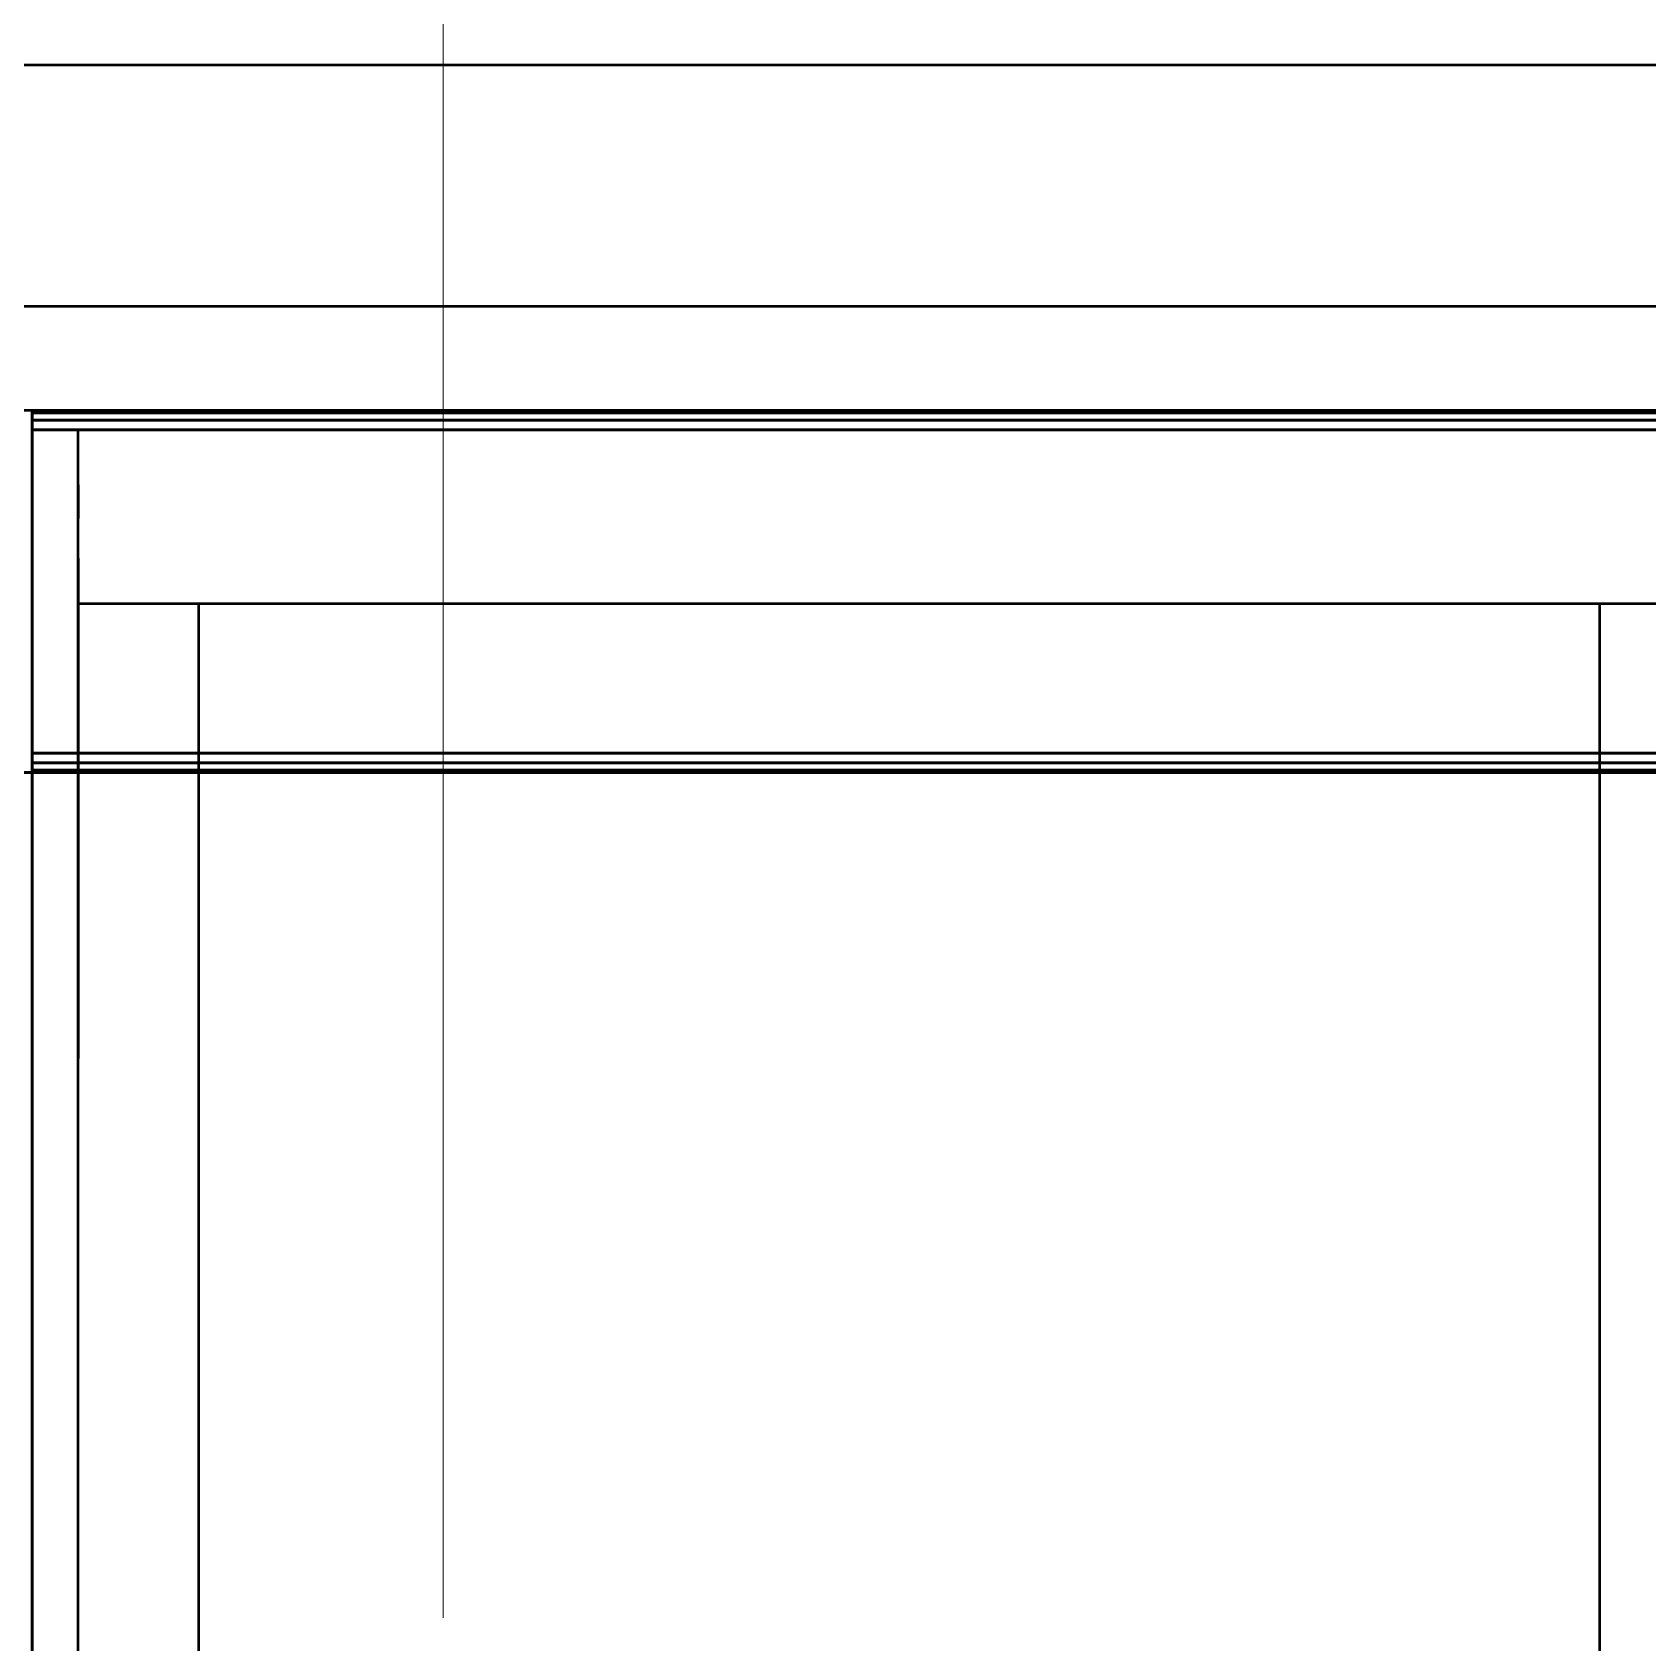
# Model space of a CAD drawing. Header units: millimetres. Extents: x 153 to 11230, y 154 to 10357.
# Drawn here: x 1440.31 to 1473.75, y 1281.62 to 1314.96 of the extents above; entities that cross this region are included whole.
import ezdxf

# ---------------------------------------------------------------- set-up
doc = ezdxf.new("R2010")
doc.units = ezdxf.units.MM
for name, color, linetype, lineweight in [('441_Serramenti progetto', 1, 'Continuous', 0), ('468_Bar attrezzature', 73, 'Continuous', 50), ('490_CAMPITURE_001-AM_0', 9, 'Continuous', 0)]:
    doc.layers.add(name, color=color, linetype=linetype, lineweight=lineweight)

# ---------------------------------------------------------------- blocks, each defined once
blk = doc.blocks.new('NEEN94T')
blk.add_line((0, -75), (1400, -75, 1740))
blk.add_lwpolyline([(0, 0), (1400, 0), (1400, -920), (0, -920)], close=True)
for points in [[(1400, 0, 2654), (1400, 0, 2580), (0, 0, 840), (0, 0, 914)], [(1400, -0.54, 2656), (1400, 0, 2654), (0, 0, 914), (0, -0.54, 916)], [(1400, 0, 2360), (0, 0, 620), (0, 0, 840), (1400, 0, 2580)], [(0, -835, 620), (0, 0, 620), (1400, 0, 2360), (1400, -835, 2360)], [(1400, -835, 2360), (1400, 0, 2360), (1400, 0, 2580), (1400, -835, 2580)], [(1400, -2, 2657.46), (1400, -0.54, 2656), (0, -0.54, 916), (0, -2, 917.46)], [(1400, -4, 2658), (1400, -2, 2657.46), (0, -2, 917.46), (0, -4, 918)], [(1400, -71, 2658), (1400, -4, 2658), (0, -4, 918), (0, -71, 918)], [(1400, -73, 2657.46), (1400, -71, 2658), (0, -71, 918), (0, -73, 917.46)], [(1400, -74.46, 2656), (1400, -73, 2657.46), (0, -73, 917.46), (0, -74.46, 916)], [(1400, -75, 2654), (1400, -74.46, 2656), (0, -74.46, 916), (0, -75, 914)], [(1400, -75, 2640), (1400, -75, 2654), (0, -75, 914), (0, -75, 900)], [(1400, -892.85, 2640), (1400, -75, 2640), (0, -75, 900), (0, -892.85, 900)], [(1400, -892.85, 2640), (1400, -892.85, 2640), (1400, -896.5, 2637.63), (1400, -75, 2640)]]:
    blk.add_3dface(points)
for points, invisible_edges in [([(1400, -75, 2654), (1400, -75, 2640), (1400, 0, 2654), (1400, -0.54, 2656)], 10), ([(1400, -75, 2640), (1400, -75, 2640), (1400, 0, 2580), (1400, 0, 2654)], 10), ([(1400, -919.65, 2585.63), (1400, -919.88, 2583.03), (1400, -916, 2580), (1400, 0, 2580)], 8), ([(1400, -75, 2640), (1400, -896.5, 2637.63), (1400, -919.65, 2585.63), (1400, 0, 2580)], 12), ([(1400, -74.46, 2656), (1400, -75, 2654), (1400, -0.54, 2656), (1400, -2, 2657.46)], 10), ([(1400, -73, 2657.46), (1400, -73, 2657.46), (1400, -2, 2657.46), (1400, -4, 2658)], 10), ([(1400, -73, 2657.46), (1400, -73, 2657.46), (1400, -74.46, 2656), (1400, -2, 2657.46)], 12), ([(1400, -73, 2657.46), (1400, -73, 2657.46), (1400, -4, 2658), (1400, -71, 2658)], 2)]:
    blk.add_3dface(points, dxfattribs=dict(invisible_edges=invisible_edges))
blk = doc.blocks.new('NECE92G')
for points in [[(0, -75, 918), (0, 0, 918), (400, 0.01, 918), (400, -74.98, 918)], [(0, 0, 918), (0, 0, 956.1), (400, 0.01, 956.1), (400, 0.01, 918)], [(0, 0, 956.1), (0, -75, 936), (400, -74.98, 936), (400, 0.01, 956.1)], [(0, -75, 918), (0, -75, 936), (0, 0, 956.1), (0, 0, 918)]]:
    blk.add_3dface(points)
blk = doc.blocks.new('VR4014N')
at = {"extrusion": (1, -4.05736e-16, 1.83691e-16)}
for p, q in [((1420, -26.6, 944.27), (1420, -29.8, 938.72)), ((1420, -29.8, 949.82), (1420, -26.6, 944.27)), ((1420, -26.6, 931.17), (1420, -29.8, 925.62)), ((1420, -29.8, 936.72), (1420, -26.6, 931.17)), ((1420, -26.6, 918.07), (1420, -29.8, 912.52)), ((1420, -29.8, 923.62), (1420, -26.6, 918.07)), ((1420, -26.6, 1009.77), (1420, -29.8, 1004.22)), ((1420, -29.8, 1015.32), (1420, -26.6, 1009.77)), ((1420, -26.6, 957.37), (1420, -29.8, 951.82)), ((1420, -29.8, 962.92), (1420, -26.6, 957.37)), ((1420, -26.6, 970.47), (1420, -29.8, 964.92)), ((1420, -29.8, 976.02), (1420, -26.6, 970.47)), ((1420, -26.6, 996.67), (1420, -29.8, 991.12)), ((1420, -29.8, 1002.22), (1420, -26.6, 996.67)), ((1420, -26.6, 983.57), (1420, -29.8, 978.02)), ((1420, -29.8, 989.12), (1420, -26.6, 983.57)), ((1420, -26.6, 1049.07), (1420, -29.8, 1043.52)), ((1420, -29.8, 1054.62), (1420, -26.6, 1049.07)), ((1420, -26.6, 1022.87), (1420, -29.8, 1017.32)), ((1420, -29.8, 1028.42), (1420, -26.6, 1022.87)), ((1420, -26.6, 1035.97), (1420, -29.8, 1030.42)), ((1420, -29.8, 1041.52), (1420, -26.6, 1035.97)), ((1420, -29.8, 938.72), (1420, -36.21, 938.72)), ((1420, -36.21, 949.82), (1420, -29.8, 949.82)), ((1420, -29.8, 925.62), (1420, -36.21, 925.62)), ((1420, -36.21, 936.72), (1420, -29.8, 936.72)), ((1420, -29.8, 912.52), (1420, -36.21, 912.52)), ((1420, -36.21, 923.62), (1420, -29.8, 923.62)), ((1420, -29.8, 1004.22), (1420, -36.21, 1004.22)), ((1420, -36.21, 1015.32), (1420, -29.8, 1015.32)), ((1420, -29.8, 951.82), (1420, -36.21, 951.82)), ((1420, -36.21, 962.92), (1420, -29.8, 962.92)), ((1420, -29.8, 964.92), (1420, -36.21, 964.92)), ((1420, -36.21, 976.02), (1420, -29.8, 976.02)), ((1420, -29.8, 991.12), (1420, -36.21, 991.12)), ((1420, -36.21, 1002.22), (1420, -29.8, 1002.22)), ((1420, -29.8, 978.02), (1420, -36.21, 978.02)), ((1420, -36.21, 989.12), (1420, -29.8, 989.12)), ((1420, -29.8, 1043.52), (1420, -36.21, 1043.52)), ((1420, -36.21, 1054.62), (1420, -29.8, 1054.62)), ((1420, -29.8, 1017.32), (1420, -36.21, 1017.32)), ((1420, -36.21, 1028.42), (1420, -29.8, 1028.42)), ((1420, -29.8, 1030.42), (1420, -36.21, 1030.42)), ((1420, -36.21, 1041.52), (1420, -29.8, 1041.52)), ((1420, -36.21, 938.72), (1420, -39.42, 944.27)), ((1420, -39.42, 944.27), (1420, -36.21, 949.82)), ((1420, -36.21, 925.62), (1420, -39.42, 931.17)), ((1420, -39.42, 931.17), (1420, -36.21, 936.72)), ((1420, -36.21, 912.52), (1420, -39.42, 918.07)), ((1420, -39.42, 918.07), (1420, -36.21, 923.62)), ((1420, -36.21, 1004.22), (1420, -39.42, 1009.77)), ((1420, -39.42, 1009.77), (1420, -36.21, 1015.32)), ((1420, -36.21, 951.82), (1420, -39.42, 957.37)), ((1420, -39.42, 957.37), (1420, -36.21, 962.92)), ((1420, -36.21, 964.92), (1420, -39.42, 970.47)), ((1420, -39.42, 970.47), (1420, -36.21, 976.02)), ((1420, -36.21, 991.12), (1420, -39.42, 996.67)), ((1420, -39.42, 996.67), (1420, -36.21, 1002.22)), ((1420, -36.21, 978.02), (1420, -39.42, 983.57)), ((1420, -39.42, 983.57), (1420, -36.21, 989.12)), ((1420, -36.21, 1043.52), (1420, -39.42, 1049.07)), ((1420, -39.42, 1049.07), (1420, -36.21, 1054.62)), ((1420, -36.21, 1017.32), (1420, -39.42, 1022.87)), ((1420, -39.42, 1022.87), (1420, -36.21, 1028.42)), ((1420, -36.21, 1030.42), (1420, -39.42, 1035.97)), ((1420, -39.42, 1035.97), (1420, -36.21, 1041.52)), ((1420, -37.94, 937.72), (1420, -41.15, 932.17)), ((1420, -41.15, 943.27), (1420, -37.94, 937.72)), ((1420, -37.94, 911.52), (1420, -41.15, 905.97)), ((1420, -41.15, 917.07), (1420, -37.94, 911.52)), ((1420, -37.94, 924.62), (1420, -41.15, 919.07)), ((1420, -41.15, 930.17), (1420, -37.94, 924.62)), ((1420, -37.94, 1016.32), (1420, -41.15, 1010.77)), ((1420, -41.15, 1021.87), (1420, -37.94, 1016.32)), ((1420, -37.94, 977.02), (1420, -41.15, 971.47)), ((1420, -41.15, 982.57), (1420, -37.94, 977.02)), ((1420, -37.94, 963.92), (1420, -41.15, 958.37)), ((1420, -41.15, 969.47), (1420, -37.94, 963.92)), ((1420, -37.94, 950.82), (1420, -41.15, 945.27)), ((1420, -41.15, 956.37), (1420, -37.94, 950.82)), ((1420, -37.94, 990.12), (1420, -41.15, 984.57)), ((1420, -41.15, 995.67), (1420, -37.94, 990.12)), ((1420, -37.94, 1003.22), (1420, -41.15, 997.67)), ((1420, -41.15, 1008.77), (1420, -37.94, 1003.22)), ((1420, -37.94, 1042.52), (1420, -41.15, 1036.97)), ((1420, -41.15, 1048.07), (1420, -37.94, 1042.52)), ((1420, -37.94, 1029.42), (1420, -41.15, 1023.87)), ((1420, -41.15, 1034.97), (1420, -37.94, 1029.42)), ((1420, -37.94, 1055.62), (1420, -41.15, 1050.07)), ((1420, -41.15, 1061.17), (1420, -37.94, 1055.62)), ((1420, -41.15, 932.17), (1420, -47.56, 932.17)), ((1420, -47.56, 943.27), (1420, -41.15, 943.27)), ((1420, -41.15, 905.97), (1420, -47.56, 905.97)), ((1420, -47.56, 917.07), (1420, -41.15, 917.07)), ((1420, -41.15, 919.07), (1420, -47.56, 919.07)), ((1420, -47.56, 930.17), (1420, -41.15, 930.17)), ((1420, -41.15, 1010.77), (1420, -47.56, 1010.77)), ((1420, -47.56, 1021.87), (1420, -41.15, 1021.87)), ((1420, -41.15, 971.47), (1420, -47.56, 971.47)), ((1420, -47.56, 982.57), (1420, -41.15, 982.57)), ((1420, -41.15, 958.37), (1420, -47.56, 958.37)), ((1420, -47.56, 969.47), (1420, -41.15, 969.47)), ((1420, -41.15, 945.27), (1420, -47.56, 945.27)), ((1420, -47.56, 956.37), (1420, -41.15, 956.37)), ((1420, -41.15, 984.57), (1420, -47.56, 984.57)), ((1420, -47.56, 995.67), (1420, -41.15, 995.67)), ((1420, -41.15, 997.67), (1420, -47.56, 997.67)), ((1420, -47.56, 1008.77), (1420, -41.15, 1008.77)), ((1420, -41.15, 1036.97), (1420, -47.56, 1036.97)), ((1420, -47.56, 1048.07), (1420, -41.15, 1048.07)), ((1420, -41.15, 1023.87), (1420, -47.56, 1023.87)), ((1420, -47.56, 1034.97), (1420, -41.15, 1034.97)), ((1420, -41.15, 1050.07), (1420, -47.56, 1050.07)), ((1420, -47.56, 1061.17), (1420, -41.15, 1061.17)), ((1420, -47.56, 932.17), (1420, -50.76, 937.72)), ((1420, -50.76, 937.72), (1420, -47.56, 943.27)), ((1420, -47.56, 905.97), (1420, -50.76, 911.52)), ((1420, -50.76, 911.52), (1420, -47.56, 917.07)), ((1420, -47.56, 919.07), (1420, -50.76, 924.62)), ((1420, -50.76, 924.62), (1420, -47.56, 930.17)), ((1420, -47.56, 1010.77), (1420, -50.76, 1016.32)), ((1420, -50.76, 1016.32), (1420, -47.56, 1021.87)), ((1420, -47.56, 971.47), (1420, -50.76, 977.02)), ((1420, -50.76, 977.02), (1420, -47.56, 982.57)), ((1420, -47.56, 958.37), (1420, -50.76, 963.92)), ((1420, -50.76, 963.92), (1420, -47.56, 969.47)), ((1420, -47.56, 945.27), (1420, -50.76, 950.82)), ((1420, -50.76, 950.82), (1420, -47.56, 956.37)), ((1420, -47.56, 984.57), (1420, -50.76, 990.12)), ((1420, -50.76, 990.12), (1420, -47.56, 995.67)), ((1420, -47.56, 997.67), (1420, -50.76, 1003.22)), ((1420, -50.76, 1003.22), (1420, -47.56, 1008.77)), ((1420, -47.56, 1036.97), (1420, -50.76, 1042.52)), ((1420, -50.76, 1042.52), (1420, -47.56, 1048.07)), ((1420, -47.56, 1023.87), (1420, -50.76, 1029.42)), ((1420, -50.76, 1029.42), (1420, -47.56, 1034.97)), ((1420, -47.56, 1050.07), (1420, -50.76, 1055.62)), ((1420, -50.76, 1055.62), (1420, -47.56, 1061.17)), ((1420, -49.29, 944.27), (1420, -52.49, 938.72)), ((1420, -52.49, 949.82), (1420, -49.29, 944.27)), ((1420, -49.29, 931.17), (1420, -52.49, 925.62)), ((1420, -52.49, 936.72), (1420, -49.29, 931.17)), ((1420, -49.29, 918.07), (1420, -52.49, 912.52)), ((1420, -52.49, 923.62), (1420, -49.29, 918.07)), ((1420, -49.29, 1009.77), (1420, -52.49, 1004.22)), ((1420, -52.49, 1015.32), (1420, -49.29, 1009.77)), ((1420, -49.29, 957.37), (1420, -52.49, 951.82)), ((1420, -52.49, 962.92), (1420, -49.29, 957.37)), ((1420, -49.29, 970.47), (1420, -52.49, 964.92)), ((1420, -52.49, 976.02), (1420, -49.29, 970.47)), ((1420, -49.29, 996.67), (1420, -52.49, 991.12)), ((1420, -52.49, 1002.22), (1420, -49.29, 996.67)), ((1420, -49.29, 983.57), (1420, -52.49, 978.02)), ((1420, -52.49, 989.12), (1420, -49.29, 983.57)), ((1420, -49.29, 1049.07), (1420, -52.49, 1043.52)), ((1420, -52.49, 1054.62), (1420, -49.29, 1049.07)), ((1420, -49.29, 1022.87), (1420, -52.49, 1017.32)), ((1420, -52.49, 1028.42), (1420, -49.29, 1022.87)), ((1420, -49.29, 1035.97), (1420, -52.49, 1030.42)), ((1420, -52.49, 1041.52), (1420, -49.29, 1035.97)), ((1420, -52.49, 938.72), (1420, -58.9, 938.72)), ((1420, -58.9, 949.82), (1420, -52.49, 949.82)), ((1420, -52.49, 925.62), (1420, -58.9, 925.62)), ((1420, -58.9, 936.72), (1420, -52.49, 936.72)), ((1420, -52.49, 912.52), (1420, -58.9, 912.52)), ((1420, -58.9, 923.62), (1420, -52.49, 923.62)), ((1420, -52.49, 1004.22), (1420, -58.9, 1004.22)), ((1420, -58.9, 1015.32), (1420, -52.49, 1015.32)), ((1420, -52.49, 951.82), (1420, -58.9, 951.82)), ((1420, -58.9, 962.92), (1420, -52.49, 962.92)), ((1420, -52.49, 964.92), (1420, -58.9, 964.92)), ((1420, -58.9, 976.02), (1420, -52.49, 976.02)), ((1420, -52.49, 991.12), (1420, -58.9, 991.12)), ((1420, -58.9, 1002.22), (1420, -52.49, 1002.22)), ((1420, -52.49, 978.02), (1420, -58.9, 978.02)), ((1420, -58.9, 989.12), (1420, -52.49, 989.12)), ((1420, -52.49, 1043.52), (1420, -58.9, 1043.52)), ((1420, -58.9, 1054.62), (1420, -52.49, 1054.62)), ((1420, -52.49, 1017.32), (1420, -58.9, 1017.32)), ((1420, -58.9, 1028.42), (1420, -52.49, 1028.42)), ((1420, -52.49, 1030.42), (1420, -58.9, 1030.42)), ((1420, -58.9, 1041.52), (1420, -52.49, 1041.52)), ((1420, -58.9, 938.72), (1420, -62.11, 944.27)), ((1420, -62.11, 944.27), (1420, -58.9, 949.82)), ((1420, -58.9, 925.62), (1420, -62.11, 931.17)), ((1420, -62.11, 931.17), (1420, -58.9, 936.72)), ((1420, -58.9, 912.52), (1420, -62.11, 918.07)), ((1420, -62.11, 918.07), (1420, -58.9, 923.62)), ((1420, -58.9, 1004.22), (1420, -62.11, 1009.77)), ((1420, -62.11, 1009.77), (1420, -58.9, 1015.32)), ((1420, -58.9, 951.82), (1420, -62.11, 957.37)), ((1420, -62.11, 957.37), (1420, -58.9, 962.92)), ((1420, -58.9, 964.92), (1420, -62.11, 970.47)), ((1420, -62.11, 970.47), (1420, -58.9, 976.02)), ((1420, -58.9, 991.12), (1420, -62.11, 996.67)), ((1420, -62.11, 996.67), (1420, -58.9, 1002.22)), ((1420, -58.9, 978.02), (1420, -62.11, 983.57)), ((1420, -62.11, 983.57), (1420, -58.9, 989.12)), ((1420, -58.9, 1043.52), (1420, -62.11, 1049.07)), ((1420, -62.11, 1049.07), (1420, -58.9, 1054.62)), ((1420, -58.9, 1017.32), (1420, -62.11, 1022.87)), ((1420, -62.11, 1022.87), (1420, -58.9, 1028.42)), ((1420, -58.9, 1030.42), (1420, -62.11, 1035.97)), ((1420, -62.11, 1035.97), (1420, -58.9, 1041.52)), ((1420, -60.63, 937.72), (1420, -63.84, 932.17)), ((1420, -63.84, 943.27), (1420, -60.63, 937.72)), ((1420, -60.63, 911.52), (1420, -63.84, 905.97)), ((1420, -63.84, 917.07), (1420, -60.63, 911.52)), ((1420, -60.63, 924.62), (1420, -63.84, 919.07)), ((1420, -63.84, 930.17), (1420, -60.63, 924.62)), ((1420, -60.63, 1016.32), (1420, -63.84, 1010.77)), ((1420, -63.84, 1021.87), (1420, -60.63, 1016.32)), ((1420, -60.63, 977.02), (1420, -63.84, 971.47)), ((1420, -63.84, 982.57), (1420, -60.63, 977.02)), ((1420, -60.63, 963.92), (1420, -63.84, 958.37)), ((1420, -63.84, 969.47), (1420, -60.63, 963.92)), ((1420, -60.63, 950.82), (1420, -63.84, 945.27)), ((1420, -63.84, 956.37), (1420, -60.63, 950.82)), ((1420, -60.63, 990.12), (1420, -63.84, 984.57)), ((1420, -63.84, 995.67), (1420, -60.63, 990.12)), ((1420, -60.63, 1003.22), (1420, -63.84, 997.67)), ((1420, -63.84, 1008.77), (1420, -60.63, 1003.22)), ((1420, -60.63, 1042.52), (1420, -63.84, 1036.97)), ((1420, -63.84, 1048.07), (1420, -60.63, 1042.52)), ((1420, -60.63, 1029.42), (1420, -63.84, 1023.87)), ((1420, -63.84, 1034.97), (1420, -60.63, 1029.42)), ((1420, -60.63, 1055.62), (1420, -63.84, 1050.07)), ((1420, -63.84, 1061.17), (1420, -60.63, 1055.62)), ((1420, -63.84, 932.17), (1420, -70.25, 932.17)), ((1420, -70.25, 943.27), (1420, -63.84, 943.27)), ((1420, -63.84, 905.97), (1420, -70.25, 905.97)), ((1420, -70.25, 917.07), (1420, -63.84, 917.07)), ((1420, -63.84, 919.07), (1420, -70.25, 919.07)), ((1420, -70.25, 930.17), (1420, -63.84, 930.17)), ((1420, -63.84, 1010.77), (1420, -70.25, 1010.77)), ((1420, -70.25, 1021.87), (1420, -63.84, 1021.87)), ((1420, -63.84, 971.47), (1420, -70.25, 971.47)), ((1420, -70.25, 982.57), (1420, -63.84, 982.57)), ((1420, -63.84, 958.37), (1420, -70.25, 958.37)), ((1420, -70.25, 969.47), (1420, -63.84, 969.47)), ((1420, -63.84, 945.27), (1420, -70.25, 945.27)), ((1420, -70.25, 956.37), (1420, -63.84, 956.37)), ((1420, -63.84, 984.57), (1420, -70.25, 984.57)), ((1420, -70.25, 995.67), (1420, -63.84, 995.67)), ((1420, -63.84, 997.67), (1420, -70.25, 997.67)), ((1420, -70.25, 1008.77), (1420, -63.84, 1008.77)), ((1420, -63.84, 1036.97), (1420, -70.25, 1036.97)), ((1420, -70.25, 1048.07), (1420, -63.84, 1048.07)), ((1420, -63.84, 1023.87), (1420, -70.25, 1023.87)), ((1420, -70.25, 1034.97), (1420, -63.84, 1034.97)), ((1420, -63.84, 1050.07), (1420, -70.25, 1050.07)), ((1420, -70.25, 1061.17), (1420, -63.84, 1061.17)), ((1420, -70.25, 932.17), (1420, -73.45, 937.72)), ((1420, -73.45, 937.72), (1420, -70.25, 943.27)), ((1420, -70.25, 905.97), (1420, -73.45, 911.52)), ((1420, -73.45, 911.52), (1420, -70.25, 917.07)), ((1420, -70.25, 919.07), (1420, -73.45, 924.62)), ((1420, -73.45, 924.62), (1420, -70.25, 930.17)), ((1420, -70.25, 1010.77), (1420, -73.45, 1016.32)), ((1420, -73.45, 1016.32), (1420, -70.25, 1021.87)), ((1420, -70.25, 971.47), (1420, -73.45, 977.02)), ((1420, -73.45, 977.02), (1420, -70.25, 982.57)), ((1420, -70.25, 958.37), (1420, -73.45, 963.92)), ((1420, -73.45, 963.92), (1420, -70.25, 969.47)), ((1420, -70.25, 945.27), (1420, -73.45, 950.82)), ((1420, -73.45, 950.82), (1420, -70.25, 956.37)), ((1420, -70.25, 984.57), (1420, -73.45, 990.12)), ((1420, -73.45, 990.12), (1420, -70.25, 995.67)), ((1420, -70.25, 997.67), (1420, -73.45, 1003.22)), ((1420, -73.45, 1003.22), (1420, -70.25, 1008.77)), ((1420, -70.25, 1036.97), (1420, -73.45, 1042.52)), ((1420, -73.45, 1042.52), (1420, -70.25, 1048.07)), ((1420, -70.25, 1023.87), (1420, -73.45, 1029.42)), ((1420, -73.45, 1029.42), (1420, -70.25, 1034.97)), ((1420, -70.25, 1050.07), (1420, -73.45, 1055.62)), ((1420, -73.45, 1055.62), (1420, -70.25, 1061.17)), ((1420, -71.98, 944.27), (1420, -75.18, 938.72)), ((1420, -75.18, 949.82), (1420, -71.98, 944.27)), ((1420, -71.98, 931.17), (1420, -75.18, 925.62)), ((1420, -75.18, 936.72), (1420, -71.98, 931.17)), ((1420, -71.98, 918.07), (1420, -75.18, 912.52)), ((1420, -75.18, 923.62), (1420, -71.98, 918.07)), ((1420, -71.98, 1009.77), (1420, -75.18, 1004.22)), ((1420, -75.18, 1015.32), (1420, -71.98, 1009.77)), ((1420, -71.98, 957.37), (1420, -75.18, 951.82)), ((1420, -75.18, 962.92), (1420, -71.98, 957.37)), ((1420, -71.98, 970.47), (1420, -75.18, 964.92)), ((1420, -75.18, 976.02), (1420, -71.98, 970.47)), ((1420, -71.98, 996.67), (1420, -75.18, 991.12)), ((1420, -75.18, 1002.22), (1420, -71.98, 996.67)), ((1420, -71.98, 983.57), (1420, -75.18, 978.02)), ((1420, -75.18, 989.12), (1420, -71.98, 983.57)), ((1420, -71.98, 1049.07), (1420, -75.18, 1043.52)), ((1420, -75.18, 1054.62), (1420, -71.98, 1049.07)), ((1420, -71.98, 1022.87), (1420, -75.18, 1017.32)), ((1420, -75.18, 1028.42), (1420, -71.98, 1022.87)), ((1420, -71.98, 1035.97), (1420, -75.18, 1030.42)), ((1420, -75.18, 1041.52), (1420, -71.98, 1035.97)), ((1420, -75.18, 938.72), (1420, -81.59, 938.72)), ((1420, -81.59, 949.82), (1420, -75.18, 949.82)), ((1420, -75.18, 925.62), (1420, -81.59, 925.62)), ((1420, -81.59, 936.72), (1420, -75.18, 936.72)), ((1420, -75.18, 912.52), (1420, -81.59, 912.52)), ((1420, -81.59, 923.62), (1420, -75.18, 923.62)), ((1420, -75.18, 1004.22), (1420, -81.59, 1004.22)), ((1420, -81.59, 1015.32), (1420, -75.18, 1015.32)), ((1420, -75.18, 951.82), (1420, -81.59, 951.82)), ((1420, -81.59, 962.92), (1420, -75.18, 962.92)), ((1420, -75.18, 964.92), (1420, -81.59, 964.92)), ((1420, -81.59, 976.02), (1420, -75.18, 976.02)), ((1420, -75.18, 991.12), (1420, -81.59, 991.12)), ((1420, -81.59, 1002.22), (1420, -75.18, 1002.22)), ((1420, -75.18, 978.02), (1420, -81.59, 978.02)), ((1420, -81.59, 989.12), (1420, -75.18, 989.12)), ((1420, -75.18, 1043.52), (1420, -81.59, 1043.52)), ((1420, -81.59, 1054.62), (1420, -75.18, 1054.62)), ((1420, -75.18, 1017.32), (1420, -81.59, 1017.32)), ((1420, -81.59, 1028.42), (1420, -75.18, 1028.42)), ((1420, -75.18, 1030.42), (1420, -81.59, 1030.42)), ((1420, -81.59, 1041.52), (1420, -75.18, 1041.52)), ((1420, -81.59, 938.72), (1420, -84.8, 944.27)), ((1420, -84.8, 944.27), (1420, -81.59, 949.82)), ((1420, -81.59, 925.62), (1420, -84.8, 931.17)), ((1420, -84.8, 931.17), (1420, -81.59, 936.72)), ((1420, -81.59, 912.52), (1420, -84.8, 918.07)), ((1420, -84.8, 918.07), (1420, -81.59, 923.62)), ((1420, -81.59, 1004.22), (1420, -84.8, 1009.77)), ((1420, -84.8, 1009.77), (1420, -81.59, 1015.32)), ((1420, -81.59, 951.82), (1420, -84.8, 957.37)), ((1420, -84.8, 957.37), (1420, -81.59, 962.92)), ((1420, -81.59, 964.92), (1420, -84.8, 970.47)), ((1420, -84.8, 970.47), (1420, -81.59, 976.02)), ((1420, -81.59, 991.12), (1420, -84.8, 996.67)), ((1420, -84.8, 996.67), (1420, -81.59, 1002.22)), ((1420, -81.59, 978.02), (1420, -84.8, 983.57)), ((1420, -84.8, 983.57), (1420, -81.59, 989.12)), ((1420, -81.59, 1043.52), (1420, -84.8, 1049.07)), ((1420, -84.8, 1049.07), (1420, -81.59, 1054.62)), ((1420, -81.59, 1017.32), (1420, -84.8, 1022.87)), ((1420, -84.8, 1022.87), (1420, -81.59, 1028.42)), ((1420, -81.59, 1030.42), (1420, -84.8, 1035.97)), ((1420, -84.8, 1035.97), (1420, -81.59, 1041.52)), ((1420, -83.32, 937.72), (1420, -86.53, 932.17)), ((1420, -86.53, 943.27), (1420, -83.32, 937.72)), ((1420, -83.32, 911.52), (1420, -86.53, 905.97)), ((1420, -86.53, 917.07), (1420, -83.32, 911.52)), ((1420, -83.32, 924.62), (1420, -86.53, 919.07)), ((1420, -86.53, 930.17), (1420, -83.32, 924.62)), ((1420, -83.32, 1016.32), (1420, -86.53, 1010.77)), ((1420, -86.53, 1021.87), (1420, -83.32, 1016.32)), ((1420, -83.32, 977.02), (1420, -86.53, 971.47)), ((1420, -86.53, 982.57), (1420, -83.32, 977.02)), ((1420, -83.32, 963.92), (1420, -86.53, 958.37)), ((1420, -86.53, 969.47), (1420, -83.32, 963.92)), ((1420, -83.32, 950.82), (1420, -86.53, 945.27)), ((1420, -86.53, 956.37), (1420, -83.32, 950.82)), ((1420, -83.32, 990.12), (1420, -86.53, 984.57)), ((1420, -86.53, 995.67), (1420, -83.32, 990.12)), ((1420, -83.32, 1003.22), (1420, -86.53, 997.67)), ((1420, -86.53, 1008.77), (1420, -83.32, 1003.22)), ((1420, -83.32, 1042.52), (1420, -86.53, 1036.97)), ((1420, -86.53, 1048.07), (1420, -83.32, 1042.52)), ((1420, -83.32, 1029.42), (1420, -86.53, 1023.87)), ((1420, -86.53, 1034.97), (1420, -83.32, 1029.42)), ((1420, -83.32, 1055.62), (1420, -86.53, 1050.07)), ((1420, -86.53, 1061.17), (1420, -83.32, 1055.62)), ((1420, -86.53, 932.17), (1420, -92.94, 932.17)), ((1420, -92.94, 943.27), (1420, -86.53, 943.27)), ((1420, -86.53, 905.97), (1420, -92.94, 905.97)), ((1420, -92.94, 917.07), (1420, -86.53, 917.07)), ((1420, -86.53, 919.07), (1420, -92.94, 919.07)), ((1420, -92.94, 930.17), (1420, -86.53, 930.17)), ((1420, -86.53, 1010.77), (1420, -92.94, 1010.77)), ((1420, -92.94, 1021.87), (1420, -86.53, 1021.87)), ((1420, -86.53, 971.47), (1420, -92.94, 971.47)), ((1420, -92.94, 982.57), (1420, -86.53, 982.57)), ((1420, -86.53, 958.37), (1420, -92.94, 958.37)), ((1420, -92.94, 969.47), (1420, -86.53, 969.47)), ((1420, -86.53, 945.27), (1420, -92.94, 945.27)), ((1420, -92.94, 956.37), (1420, -86.53, 956.37)), ((1420, -86.53, 984.57), (1420, -92.94, 984.57)), ((1420, -92.94, 995.67), (1420, -86.53, 995.67)), ((1420, -86.53, 997.67), (1420, -92.94, 997.67)), ((1420, -92.94, 1008.77), (1420, -86.53, 1008.77)), ((1420, -86.53, 1036.97), (1420, -92.94, 1036.97)), ((1420, -92.94, 1048.07), (1420, -86.53, 1048.07)), ((1420, -86.53, 1023.87), (1420, -92.94, 1023.87)), ((1420, -92.94, 1034.97), (1420, -86.53, 1034.97)), ((1420, -86.53, 1050.07), (1420, -92.94, 1050.07)), ((1420, -92.94, 1061.17), (1420, -86.53, 1061.17)), ((1420, -92.94, 932.17), (1420, -96.14, 937.72)), ((1420, -96.14, 937.72), (1420, -92.94, 943.27)), ((1420, -92.94, 905.97), (1420, -96.14, 911.52)), ((1420, -96.14, 911.52), (1420, -92.94, 917.07)), ((1420, -92.94, 919.07), (1420, -96.14, 924.62)), ((1420, -96.14, 924.62), (1420, -92.94, 930.17)), ((1420, -92.94, 1010.77), (1420, -96.14, 1016.32)), ((1420, -96.14, 1016.32), (1420, -92.94, 1021.87)), ((1420, -92.94, 971.47), (1420, -96.14, 977.02)), ((1420, -96.14, 977.02), (1420, -92.94, 982.57)), ((1420, -92.94, 958.37), (1420, -96.14, 963.92)), ((1420, -96.14, 963.92), (1420, -92.94, 969.47)), ((1420, -92.94, 945.27), (1420, -96.14, 950.82)), ((1420, -96.14, 950.82), (1420, -92.94, 956.37)), ((1420, -92.94, 984.57), (1420, -96.14, 990.12)), ((1420, -96.14, 990.12), (1420, -92.94, 995.67)), ((1420, -92.94, 997.67), (1420, -96.14, 1003.22)), ((1420, -96.14, 1003.22), (1420, -92.94, 1008.77)), ((1420, -92.94, 1036.97), (1420, -96.14, 1042.52)), ((1420, -96.14, 1042.52), (1420, -92.94, 1048.07)), ((1420, -92.94, 1023.87), (1420, -96.14, 1029.42)), ((1420, -96.14, 1029.42), (1420, -92.94, 1034.97)), ((1420, -92.94, 1050.07), (1420, -96.14, 1055.62)), ((1420, -96.14, 1055.62), (1420, -92.94, 1061.17)), ((1420, -94.67, 944.27), (1420, -97.87, 938.72)), ((1420, -97.87, 949.82), (1420, -94.67, 944.27)), ((1420, -94.67, 918.07), (1420, -97.87, 912.52)), ((1420, -97.87, 923.62), (1420, -94.67, 918.07)), ((1420, -94.67, 931.17), (1420, -97.87, 925.62)), ((1420, -97.87, 936.72), (1420, -94.67, 931.17)), ((1420, -94.67, 1009.77), (1420, -97.87, 1004.22)), ((1420, -97.87, 1015.32), (1420, -94.67, 1009.77)), ((1420, -94.67, 970.47), (1420, -97.87, 964.92)), ((1420, -97.87, 976.02), (1420, -94.67, 970.47)), ((1420, -94.67, 957.37), (1420, -97.87, 951.82)), ((1420, -97.87, 962.92), (1420, -94.67, 957.37)), ((1420, -94.67, 996.67), (1420, -97.87, 991.12)), ((1420, -97.87, 1002.22), (1420, -94.67, 996.67)), ((1420, -94.67, 983.57), (1420, -97.87, 978.02)), ((1420, -97.87, 989.12), (1420, -94.67, 983.57)), ((1420, -94.67, 1022.87), (1420, -97.87, 1017.32)), ((1420, -97.87, 1028.42), (1420, -94.67, 1022.87)), ((1420, -94.67, 1049.07), (1420, -97.87, 1043.52)), ((1420, -97.87, 1054.62), (1420, -94.67, 1049.07)), ((1420, -94.67, 1035.97), (1420, -97.87, 1030.42)), ((1420, -97.87, 1041.52), (1420, -94.67, 1035.97)), ((1420, -97.87, 938.72), (1420, -104.28, 938.72)), ((1420, -104.28, 949.82), (1420, -97.87, 949.82)), ((1420, -97.87, 912.52), (1420, -104.28, 912.52)), ((1420, -104.28, 923.62), (1420, -97.87, 923.62)), ((1420, -97.87, 925.62), (1420, -104.28, 925.62)), ((1420, -104.28, 936.72), (1420, -97.87, 936.72)), ((1420, -97.87, 1004.22), (1420, -104.28, 1004.22)), ((1420, -104.28, 1015.32), (1420, -97.87, 1015.32)), ((1420, -97.87, 964.92), (1420, -104.28, 964.92)), ((1420, -104.28, 976.02), (1420, -97.87, 976.02)), ((1420, -97.87, 951.82), (1420, -104.28, 951.82)), ((1420, -104.28, 962.92), (1420, -97.87, 962.92)), ((1420, -97.87, 991.12), (1420, -104.28, 991.12)), ((1420, -104.28, 1002.22), (1420, -97.87, 1002.22)), ((1420, -97.87, 978.02), (1420, -104.28, 978.02)), ((1420, -104.28, 989.12), (1420, -97.87, 989.12)), ((1420, -97.87, 1017.32), (1420, -104.28, 1017.32)), ((1420, -104.28, 1028.42), (1420, -97.87, 1028.42)), ((1420, -97.87, 1043.52), (1420, -104.28, 1043.52)), ((1420, -104.28, 1054.62), (1420, -97.87, 1054.62)), ((1420, -97.87, 1030.42), (1420, -104.28, 1030.42)), ((1420, -104.28, 1041.52), (1420, -97.87, 1041.52)), ((1420, -104.28, 938.72), (1420, -107.49, 944.27)), ((1420, -107.49, 944.27), (1420, -104.28, 949.82)), ((1420, -104.28, 912.52), (1420, -107.49, 918.07)), ((1420, -107.49, 918.07), (1420, -104.28, 923.62)), ((1420, -104.28, 925.62), (1420, -107.49, 931.17)), ((1420, -107.49, 931.17), (1420, -104.28, 936.72)), ((1420, -104.28, 1004.22), (1420, -107.49, 1009.77)), ((1420, -107.49, 1009.77), (1420, -104.28, 1015.32)), ((1420, -104.28, 964.92), (1420, -107.49, 970.47)), ((1420, -107.49, 970.47), (1420, -104.28, 976.02)), ((1420, -104.28, 951.82), (1420, -107.49, 957.37)), ((1420, -107.49, 957.37), (1420, -104.28, 962.92)), ((1420, -104.28, 991.12), (1420, -107.49, 996.67)), ((1420, -107.49, 996.67), (1420, -104.28, 1002.22)), ((1420, -104.28, 978.02), (1420, -107.49, 983.57)), ((1420, -107.49, 983.57), (1420, -104.28, 989.12)), ((1420, -104.28, 1017.32), (1420, -107.49, 1022.87)), ((1420, -107.49, 1022.87), (1420, -104.28, 1028.42)), ((1420, -104.28, 1043.52), (1420, -107.49, 1049.07)), ((1420, -107.49, 1049.07), (1420, -104.28, 1054.62)), ((1420, -104.28, 1030.42), (1420, -107.49, 1035.97)), ((1420, -107.49, 1035.97), (1420, -104.28, 1041.52)), ((1420, -106.01, 937.72), (1420, -109.22, 932.17)), ((1420, -109.22, 943.27), (1420, -106.01, 937.72)), ((1420, -106.01, 911.52), (1420, -109.22, 905.97)), ((1420, -109.22, 917.07), (1420, -106.01, 911.52)), ((1420, -106.01, 924.62), (1420, -109.22, 919.07)), ((1420, -109.22, 930.17), (1420, -106.01, 924.62)), ((1420, -106.01, 1016.32), (1420, -109.22, 1010.77)), ((1420, -109.22, 1021.87), (1420, -106.01, 1016.32)), ((1420, -106.01, 977.02), (1420, -109.22, 971.47)), ((1420, -109.22, 982.57), (1420, -106.01, 977.02)), ((1420, -106.01, 963.92), (1420, -109.22, 958.37)), ((1420, -109.22, 969.47), (1420, -106.01, 963.92)), ((1420, -106.01, 950.82), (1420, -109.22, 945.27)), ((1420, -109.22, 956.37), (1420, -106.01, 950.82)), ((1420, -106.01, 990.12), (1420, -109.22, 984.57)), ((1420, -109.22, 995.67), (1420, -106.01, 990.12)), ((1420, -106.01, 1003.22), (1420, -109.22, 997.67)), ((1420, -109.22, 1008.77), (1420, -106.01, 1003.22)), ((1420, -106.01, 1042.52), (1420, -109.22, 1036.97)), ((1420, -109.22, 1048.07), (1420, -106.01, 1042.52)), ((1420, -106.01, 1029.42), (1420, -109.22, 1023.87)), ((1420, -109.22, 1034.97), (1420, -106.01, 1029.42)), ((1420, -106.01, 1055.62), (1420, -109.22, 1050.07)), ((1420, -109.22, 1061.17), (1420, -106.01, 1055.62)), ((1420, -109.22, 932.17), (1420, -115.63, 932.17)), ((1420, -115.63, 943.27), (1420, -109.22, 943.27)), ((1420, -109.22, 905.97), (1420, -115.63, 905.97)), ((1420, -115.63, 917.07), (1420, -109.22, 917.07)), ((1420, -109.22, 919.07), (1420, -115.63, 919.07)), ((1420, -115.63, 930.17), (1420, -109.22, 930.17)), ((1420, -109.22, 1010.77), (1420, -115.63, 1010.77)), ((1420, -115.63, 1021.87), (1420, -109.22, 1021.87)), ((1420, -109.22, 971.47), (1420, -115.63, 971.47)), ((1420, -115.63, 982.57), (1420, -109.22, 982.57)), ((1420, -109.22, 958.37), (1420, -115.63, 958.37)), ((1420, -115.63, 969.47), (1420, -109.22, 969.47)), ((1420, -109.22, 945.27), (1420, -115.63, 945.27)), ((1420, -115.63, 956.37), (1420, -109.22, 956.37)), ((1420, -109.22, 984.57), (1420, -115.63, 984.57)), ((1420, -115.63, 995.67), (1420, -109.22, 995.67)), ((1420, -109.22, 997.67), (1420, -115.63, 997.67)), ((1420, -115.63, 1008.77), (1420, -109.22, 1008.77)), ((1420, -109.22, 1036.97), (1420, -115.63, 1036.97)), ((1420, -115.63, 1048.07), (1420, -109.22, 1048.07)), ((1420, -109.22, 1023.87), (1420, -115.63, 1023.87)), ((1420, -115.63, 1034.97), (1420, -109.22, 1034.97)), ((1420, -109.22, 1050.07), (1420, -115.63, 1050.07)), ((1420, -115.63, 1061.17), (1420, -109.22, 1061.17)), ((1420, -115.63, 932.17), (1420, -118.83, 937.72)), ((1420, -118.83, 937.72), (1420, -115.63, 943.27)), ((1420, -115.63, 905.97), (1420, -118.83, 911.52)), ((1420, -118.83, 911.52), (1420, -115.63, 917.07)), ((1420, -115.63, 919.07), (1420, -118.83, 924.62)), ((1420, -118.83, 924.62), (1420, -115.63, 930.17)), ((1420, -115.63, 1010.77), (1420, -118.83, 1016.32)), ((1420, -118.83, 1016.32), (1420, -115.63, 1021.87)), ((1420, -115.63, 971.47), (1420, -118.83, 977.02)), ((1420, -118.83, 977.02), (1420, -115.63, 982.57)), ((1420, -115.63, 958.37), (1420, -118.83, 963.92)), ((1420, -118.83, 963.92), (1420, -115.63, 969.47)), ((1420, -115.63, 945.27), (1420, -118.83, 950.82)), ((1420, -118.83, 950.82), (1420, -115.63, 956.37)), ((1420, -115.63, 984.57), (1420, -118.83, 990.12)), ((1420, -118.83, 990.12), (1420, -115.63, 995.67)), ((1420, -115.63, 997.67), (1420, -118.83, 1003.22)), ((1420, -118.83, 1003.22), (1420, -115.63, 1008.77)), ((1420, -115.63, 1036.97), (1420, -118.83, 1042.52)), ((1420, -118.83, 1042.52), (1420, -115.63, 1048.07)), ((1420, -115.63, 1023.87), (1420, -118.83, 1029.42)), ((1420, -118.83, 1029.42), (1420, -115.63, 1034.97)), ((1420, -115.63, 1050.07), (1420, -118.83, 1055.62)), ((1420, -118.83, 1055.62), (1420, -115.63, 1061.17)), ((1420, -117.36, 944.27), (1420, -120.56, 938.72)), ((1420, -120.56, 949.82), (1420, -117.36, 944.27)), ((1420, -117.36, 931.17), (1420, -120.56, 925.62)), ((1420, -120.56, 936.72), (1420, -117.36, 931.17)), ((1420, -117.36, 918.07), (1420, -120.56, 912.52)), ((1420, -120.56, 923.62), (1420, -117.36, 918.07)), ((1420, -117.36, 1009.77), (1420, -120.56, 1004.22)), ((1420, -120.56, 1015.32), (1420, -117.36, 1009.77)), ((1420, -117.36, 957.37), (1420, -120.56, 951.82)), ((1420, -120.56, 962.92), (1420, -117.36, 957.37)), ((1420, -117.36, 970.47), (1420, -120.56, 964.92)), ((1420, -120.56, 976.02), (1420, -117.36, 970.47)), ((1420, -117.36, 996.67), (1420, -120.56, 991.12)), ((1420, -120.56, 1002.22), (1420, -117.36, 996.67)), ((1420, -117.36, 983.57), (1420, -120.56, 978.02)), ((1420, -120.56, 989.12), (1420, -117.36, 983.57)), ((1420, -117.36, 1049.07), (1420, -120.56, 1043.52)), ((1420, -120.56, 1054.62), (1420, -117.36, 1049.07)), ((1420, -117.36, 1022.87), (1420, -120.56, 1017.32)), ((1420, -120.56, 1028.42), (1420, -117.36, 1022.87)), ((1420, -117.36, 1035.97), (1420, -120.56, 1030.42)), ((1420, -120.56, 1041.52), (1420, -117.36, 1035.97)), ((1420, -120.56, 938.72), (1420, -126.97, 938.72)), ((1420, -126.97, 949.82), (1420, -120.56, 949.82)), ((1420, -120.56, 925.62), (1420, -126.97, 925.62)), ((1420, -126.97, 936.72), (1420, -120.56, 936.72)), ((1420, -120.56, 912.52), (1420, -126.97, 912.52)), ((1420, -126.97, 923.62), (1420, -120.56, 923.62)), ((1420, -120.56, 1004.22), (1420, -126.97, 1004.22)), ((1420, -126.97, 1015.32), (1420, -120.56, 1015.32)), ((1420, -120.56, 951.82), (1420, -126.97, 951.82)), ((1420, -126.97, 962.92), (1420, -120.56, 962.92)), ((1420, -120.56, 964.92), (1420, -126.97, 964.92)), ((1420, -126.97, 976.02), (1420, -120.56, 976.02)), ((1420, -120.56, 991.12), (1420, -126.97, 991.12)), ((1420, -126.97, 1002.22), (1420, -120.56, 1002.22)), ((1420, -120.56, 978.02), (1420, -126.97, 978.02)), ((1420, -126.97, 989.12), (1420, -120.56, 989.12)), ((1420, -120.56, 1043.52), (1420, -126.97, 1043.52)), ((1420, -126.97, 1054.62), (1420, -120.56, 1054.62)), ((1420, -120.56, 1017.32), (1420, -126.97, 1017.32)), ((1420, -126.97, 1028.42), (1420, -120.56, 1028.42)), ((1420, -120.56, 1030.42), (1420, -126.97, 1030.42)), ((1420, -126.97, 1041.52), (1420, -120.56, 1041.52)), ((1420, -126.97, 938.72), (1420, -130.18, 944.27)), ((1420, -130.18, 944.27), (1420, -126.97, 949.82)), ((1420, -126.97, 925.62), (1420, -130.18, 931.17)), ((1420, -130.18, 931.17), (1420, -126.97, 936.72)), ((1420, -126.97, 912.52), (1420, -130.18, 918.07)), ((1420, -130.18, 918.07), (1420, -126.97, 923.62)), ((1420, -126.97, 1004.22), (1420, -130.18, 1009.77)), ((1420, -130.18, 1009.77), (1420, -126.97, 1015.32)), ((1420, -126.97, 951.82), (1420, -130.18, 957.37)), ((1420, -130.18, 957.37), (1420, -126.97, 962.92)), ((1420, -126.97, 964.92), (1420, -130.18, 970.47)), ((1420, -130.18, 970.47), (1420, -126.97, 976.02)), ((1420, -126.97, 991.12), (1420, -130.18, 996.67)), ((1420, -130.18, 996.67), (1420, -126.97, 1002.22)), ((1420, -126.97, 978.02), (1420, -130.18, 983.57)), ((1420, -130.18, 983.57), (1420, -126.97, 989.12)), ((1420, -126.97, 1043.52), (1420, -130.18, 1049.07)), ((1420, -130.18, 1049.07), (1420, -126.97, 1054.62)), ((1420, -126.97, 1017.32), (1420, -130.18, 1022.87)), ((1420, -130.18, 1022.87), (1420, -126.97, 1028.42)), ((1420, -126.97, 1030.42), (1420, -130.18, 1035.97)), ((1420, -130.18, 1035.97), (1420, -126.97, 1041.52))]:
    blk.add_line(p, q, dxfattribs=at)
for p, q in [((1420, -35.99), (0, -35.99)), ((1105.05, -35.99), (1105.05, -380)), ((1394.97, -380), (1394.97, -35.99))]:
    blk.add_line(p, q)
blk.add_lwpolyline([(0, -380), (1420, -380), (1420, 0), (0, 0)], close=True)
blk.add_circle((-14.9, 1031.27, 1420), 3.5, dxfattribs=at)
at = {"extrusion": (1, 4.05736e-16, 1.83691e-16)}
blk.add_circle((-42.5, 865.3, 1420), 3.5, dxfattribs=at)

msp = doc.modelspace()

# ---------------------------------------------------------------- hatches: boundary and pattern name
at = {"layer": '490_CAMPITURE_001-AM_0'}
h = msp.add_hatch(dxfattribs=at)
h.set_pattern_fill('ANSI37', color=256, scale=5, style=0)
h.set_pattern_definition([(45, (183.315, 9445.208), (-11.22532, 11.22532), []), (135, (183.315, 9445.208), (-11.22532, -11.22532), [])])
h.paths.add_polyline_path([(5063.315, 434.208), (5038.315, 434.208), (5038.315, 407.208), (4434.315, 407.208), (4434.315, 422.208), (806.315, 422.208), (806.315, 1739.39), (821.315, 1739.182), (821.315, 1799.182), (791.315, 1799.208), (791.315, 1879.208), (818.315, 1879.208), (818.315, 1904.208), (763.315, 1904.208), (763.315, 379.208), (5063.315, 379.208)])
h.paths.add_polyline_path([(2649.7, 400.813, -1), (2674.7, 400.813, -1)], flags=16)
h.paths.add_polyline_path([(1201.7, 400.813, -1), (1176.7, 400.813, -1)], flags=16)
h.paths.add_polyline_path([(3776.508, 400.813, -1), (3801.508, 400.813, -1)], flags=16)
h.paths.add_polyline_path([(783.603, 1769.21, -1), (808.603, 1769.21, -1)], flags=16)
h.paths.add_polyline_path([(4910.317, 393.477, -1), (4935.317, 393.477, -1)], flags=16)

# ---------------------------------------------------------------- linework, layer by layer
at = {"layer": '441_Serramenti progetto'}
for p, q in [((1448.815, 1352.138), (1448.815, 1282.138)), ((1173.815, 1307.138), (1723.815, 1307.138))]:
    msp.add_line(p, q, dxfattribs=at)
at = {"layer": '468_Bar attrezzature', "elevation": -257.964}
msp.add_lwpolyline([(1492.686, 1309.286), (1432.686, 1309.286), (1432.686, 1314.286), (1492.686, 1314.286)], close=True, dxfattribs=at)

# ---------------------------------------------------------------- block references
at = {"layer": '468_Bar attrezzature', "xscale": -0.1, "yscale": 0.1, "zscale": 0.1}
for name, p in [('NECE92G', (1440.308, 1307.135, -258)), ('NEEN94T', (1580.308, 1307.135, -342)), ('VR4014N', (1583.254, 1306.735, -332.954))]:
    msp.add_blockref(name, p, dxfattribs=at)

doc.saveas('drawing.dxf')
